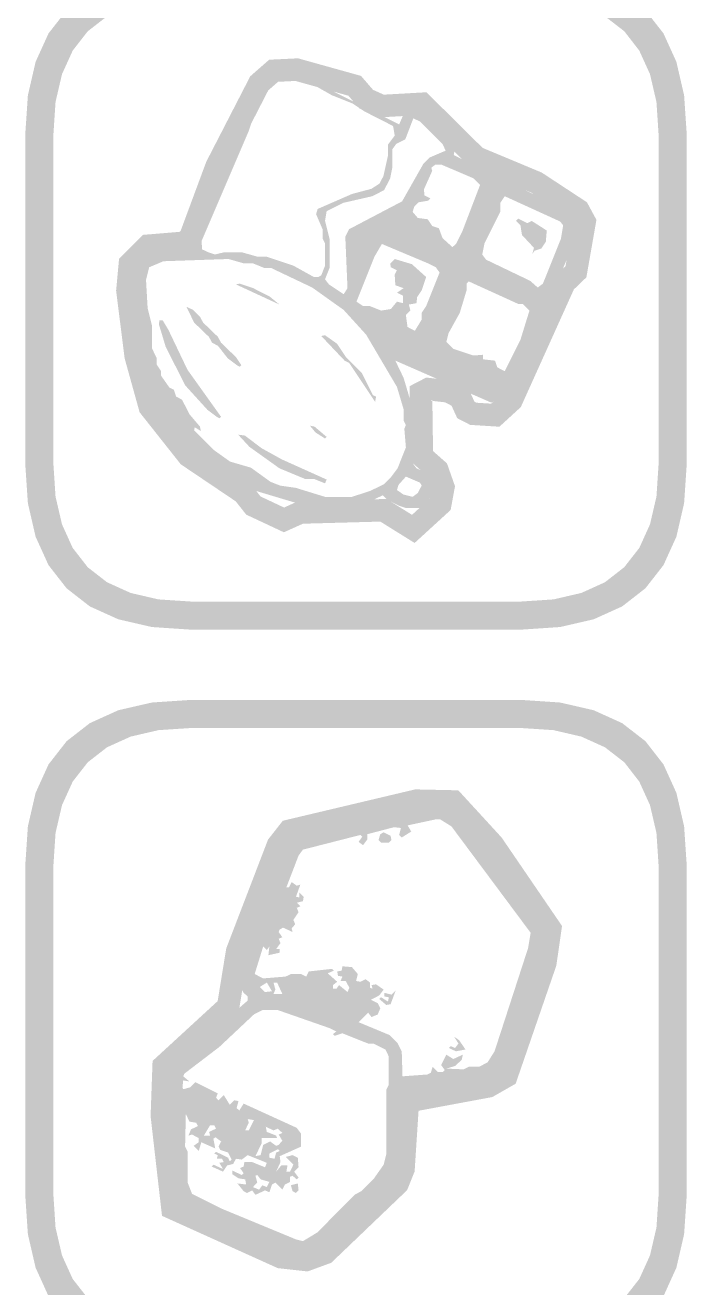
# Model space of a CAD drawing. Header units: millimetres. Extents: x 6 to 441, y 6 to 299.
# Drawn here: x 215.1 to 224.5, y 80.94 to 98.9 of the extents above; entities that cross this region are included whole.
import ezdxf

# ---------------------------------------------------------------- set-up
doc = ezdxf.new("R2010")
doc.units = ezdxf.units.MM
doc.layers.add('RASTER', color=7, linetype='Continuous')

msp = doc.modelspace()

# ---------------------------------------------------------------- hatches: boundary and pattern name
at = {"layer": 'RASTER'}
h = msp.add_hatch(color=7, dxfattribs=at)
h.paths.add_polyline_path([(222.15, 99.7), (222.701, 99.663), (223.178, 99.553), (223.582, 99.37), (223.913, 99.112), (224.17, 98.782), (224.353, 98.378), (224.463, 97.901), (224.5, 97.35), (224.5, 92.65), (224.463, 92.099), (224.353, 91.622), (224.17, 91.218), (223.913, 90.888), (223.582, 90.63), (223.178, 90.447), (222.701, 90.337), (222.15, 90.3), (217.45, 90.3), (216.899, 90.337), (216.422, 90.447), (216.018, 90.63), (215.687, 90.888), (215.43, 91.218), (215.247, 91.622), (215.137, 92.099), (215.1, 92.65), (215.1, 97.35), (215.137, 97.901), (215.247, 98.378), (215.43, 98.782), (215.688, 99.112), (216.018, 99.37), (216.422, 99.553), (216.899, 99.663), (217.45, 99.7)])
h.paths.add_polyline_path([(222.15, 99.3), (217.45, 99.3), (216.993, 99.27), (216.597, 99.178), (216.262, 99.026), (215.988, 98.813), (215.774, 98.538), (215.622, 98.203), (215.53, 97.807), (215.5, 97.35), (215.5, 92.65), (215.53, 92.193), (215.622, 91.797), (215.774, 91.462), (215.988, 91.187), (216.262, 90.974), (216.597, 90.822), (216.993, 90.73), (217.45, 90.7), (222.15, 90.7), (222.607, 90.73), (223.003, 90.822), (223.338, 90.974), (223.612, 91.188), (223.826, 91.462), (223.978, 91.797), (224.07, 92.193), (224.1, 92.65), (224.1, 97.35), (224.07, 97.807), (223.978, 98.203), (223.826, 98.538), (223.613, 98.813), (223.338, 99.026), (223.003, 99.178), (222.607, 99.27), (222.15, 99.3)], flags=0)
h = msp.add_hatch(color=7, dxfattribs=at)
h.paths.add_polyline_path([(223.217, 96.13), (223.074, 95.312), (222.896, 95.14), (222.142, 93.466), (221.838, 93.187), (221.423, 93.213), (221.239, 93.308), (221.158, 93.485), (221.067, 93.534), (220.859, 93.557), (220.885, 93.57), (220.895, 92.84), (221.093, 92.665), (221.207, 92.34), (221.145, 92.002), (220.633, 91.533), (220.146, 91.837), (219.046, 91.807), (218.775, 91.685), (218.24, 91.936), (218.091, 92.125), (217.31, 92.652), (216.725, 93.392), (216.512, 94.159), (216.391, 95.123), (216.433, 95.578), (216.77, 95.916), (217.289, 95.959), (217.307, 95.971), (217.672, 96.956), (218.297, 98.172), (218.566, 98.408), (218.976, 98.428), (219.871, 98.178), (220.042, 97.98), (220.195, 97.911), (220.801, 97.945), (221.599, 97.154), (222.439, 96.803), (223.082, 96.38)])
h.paths.add_polyline_path([(222.883, 96.076), (222.839, 96.157), (222.288, 96.519), (221.418, 96.883), (220.677, 97.618), (220.135, 97.588), (219.846, 97.717), (219.692, 97.896), (218.94, 98.106), (218.693, 98.094), (218.553, 97.972), (217.965, 96.826), (217.571, 95.762), (217.397, 95.647), (216.914, 95.606), (216.741, 95.433), (216.712, 95.129), (216.827, 94.222), (217.016, 93.54), (217.53, 92.889), (218.312, 92.362), (218.444, 92.194), (218.778, 92.037), (218.973, 92.125), (220.234, 92.159), (220.596, 91.933), (220.85, 92.166), (220.877, 92.314), (220.819, 92.48), (220.577, 92.694), (220.562, 93.764), (220.798, 93.886), (221.164, 93.845), (221.405, 93.716), (221.484, 93.541), (221.51, 93.528), (221.722, 93.515), (221.877, 93.658), (222.629, 95.328), (222.777, 95.47), (222.883, 96.076)], flags=0)
h = msp.add_hatch(color=7, dxfattribs=at)
h.paths.add_polyline_path([(222.957, 96.106), (222.967, 95.988), (222.839, 95.668), (222.105, 93.945), (221.923, 93.616), (221.722, 93.53), (220.359, 94.127), (220.477, 93.881), (220.637, 93.339), (220.669, 92.924), (220.605, 92.668), (220.659, 92.595), (220.838, 92.518), (220.892, 92.445), (220.892, 92.253), (220.806, 92.084), (220.701, 92.03), (220.509, 92.03), (220.414, 92.062), (220.244, 92.148), (220.181, 92.212), (219.871, 92.062), (219.711, 92.03), (219.36, 92.03), (219.296, 92.062), (218.977, 92.094), (218.339, 92.285), (218.042, 92.435), (217.595, 92.754), (217.244, 93.106), (217.053, 93.393), (216.871, 93.753), (216.775, 94.073), (216.743, 94.392), (216.711, 94.456), (216.711, 94.647), (216.647, 94.966), (216.647, 95.413), (216.733, 95.582), (216.935, 95.7), (217.445, 95.7), (217.487, 95.723), (217.86, 96.626), (218.285, 97.542), (218.307, 97.488), (218.275, 97.392), (217.605, 95.828), (217.614, 95.71), (217.701, 95.668), (217.796, 95.637), (217.924, 95.668), (218.179, 95.668), (218.403, 95.605), (218.53, 95.605), (218.913, 95.477), (219.201, 95.317), (219.264, 95.317), (219.306, 95.34), (219.36, 95.477), (219.36, 95.796), (219.328, 95.86), (219.328, 95.988), (219.233, 96.211), (219.255, 96.285), (219.743, 96.498), (220.021, 96.572), (220.136, 96.648), (220.19, 96.754), (220.254, 97.041), (220.254, 97.201), (220.35, 97.328), (220.327, 97.465), (219.925, 97.67), (219.753, 97.785), (219.456, 97.903), (219.233, 98.03), (219.073, 98.094), (218.977, 98.094), (218.85, 98.158), (218.754, 98.158), (218.648, 98.104), (218.553, 98.008), (218.317, 97.561), (218.339, 97.679), (218.521, 98.04), (218.617, 98.136), (218.722, 98.19), (218.913, 98.19), (219.201, 98.094), (220.414, 97.488), (220.5, 97.689), (220.669, 97.711), (220.851, 97.574), (220.883, 97.51), (221.093, 97.306), (221.202, 97.127), (221.189, 97.051), (222.817, 96.253), (222.913, 96.189)])
h.paths.add_polyline_path([(222.744, 96.052), (222.702, 96.106), (221.914, 96.466), (221.85, 96.371), (221.85, 96.243), (221.626, 95.796), (221.594, 95.637), (221.649, 95.563), (222.274, 95.263), (222.383, 95.167), (222.456, 95.222), (222.712, 95.86)], flags=0)
h.paths.add_polyline_path([(222.511, 95.978), (222.498, 95.819), (222.434, 95.723), (222.338, 95.691), (222.306, 95.646), (222.329, 95.732), (222.159, 95.914), (222.137, 96.052), (222.073, 96.115), (222.105, 96.147), (222.233, 96.083), (222.297, 96.115)], flags=0)
h.paths.add_polyline_path([(222.265, 94.839), (222.169, 94.934), (222.105, 94.934), (221.403, 95.254), (221.371, 95.222), (221.371, 95.126), (221.275, 94.807), (221.116, 94.519), (221.084, 94.392), (221.18, 94.296), (221.467, 94.2), (221.604, 94.21), (221.604, 94.146), (221.776, 94.127), (221.808, 94.031), (221.914, 93.977), (222.137, 94.424)], flags=0)
h.paths.add_polyline_path([(221.563, 96.626), (221.467, 96.722), (221.02, 96.913), (220.924, 96.913), (220.87, 96.872), (220.883, 96.827), (220.765, 96.562), (220.774, 96.476), (220.86, 96.435), (220.828, 96.403), (220.691, 96.38), (220.627, 96.316), (220.605, 96.243), (220.678, 96.157), (220.819, 96.138), (220.883, 96.042), (220.978, 96.01), (221.03, 95.87), (221.17, 95.742), (221.221, 95.787), (221.307, 95.956)], flags=0)
h.paths.add_polyline_path([(221.074, 97.114), (221.03, 97.21), (220.71, 97.529), (220.615, 97.574), (220.5, 97.274), (220.372, 97.21), (220.318, 97.137), (220.318, 96.881), (220.286, 96.722), (220.2, 96.553), (220.031, 96.466), (219.616, 96.371), (219.383, 96.253), (219.36, 96.115), (219.424, 95.86), (219.424, 95.445), (219.36, 95.285), (219.415, 95.212), (219.625, 95.072), (219.679, 95.158), (219.648, 95.892), (219.702, 95.997), (220.455, 96.393), (220.755, 96.923), (220.851, 97.019)], flags=0)
h.paths.add_polyline_path([(220.988, 95.381), (220.934, 95.455), (220.828, 95.509), (220.168, 95.787), (220.062, 95.605), (219.807, 94.966), (219.903, 94.902), (219.999, 94.902), (220.158, 94.839), (220.295, 94.861), (220.382, 94.966), (220.468, 94.944), (220.468, 95.052), (220.382, 95.094), (220.477, 95.158), (220.359, 95.199), (220.35, 95.349), (220.382, 95.413), (220.295, 95.455), (220.286, 95.509), (220.35, 95.573), (220.595, 95.499), (220.797, 95.317), (220.733, 95.126), (220.669, 95.03), (220.659, 94.944), (220.551, 94.925), (220.573, 94.839), (220.509, 94.775), (220.532, 94.606), (220.637, 94.551), (220.733, 94.711), (220.733, 94.807), (220.797, 94.902)], flags=0)
h.paths.add_polyline_path([(220.733, 92.349), (220.71, 92.391), (220.509, 92.477), (220.404, 92.359), (220.382, 92.285), (220.477, 92.221), (220.605, 92.189), (220.678, 92.244)], flags=0)
h.paths.add_polyline_path([(220.509, 93.211), (220.477, 93.275), (220.477, 93.434), (220.382, 93.753), (219.944, 94.497), (219.625, 94.848), (219.178, 95.167), (218.594, 95.445), (218.498, 95.445), (218.339, 95.509), (218.211, 95.509), (217.988, 95.573), (217.062, 95.541), (216.861, 95.455), (216.816, 95.276), (216.839, 94.871), (216.903, 94.615), (216.903, 94.296), (216.966, 94.168), (216.966, 94.073), (217.03, 93.977), (217.03, 93.913), (217.148, 93.744), (217.212, 93.712), (217.244, 93.616), (217.327, 93.572), (217.436, 93.361), (217.582, 93.189), (217.595, 93.125), (217.509, 93.179), (217.499, 93.137), (217.787, 92.85), (218.01, 92.691), (218.307, 92.604), (218.585, 92.403), (218.722, 92.349), (218.945, 92.317), (219.36, 92.189), (219.743, 92.189), (220.008, 92.276), (220.2, 92.371), (220.295, 92.467), (220.391, 92.595), (220.509, 92.892), (220.487, 93.157)], flags=0)
h.paths.add_polyline_path([(220.085, 93.616), (220.072, 93.54), (219.702, 94.095), (219.638, 94.127), (219.306, 94.478), (219.36, 94.488), (219.529, 94.369), (219.657, 94.178), (219.881, 93.955), (220.04, 93.635)], flags=0)
h.paths.add_polyline_path([(219.383, 93.042), (219.36, 93.019), (219.223, 93.106), (219.146, 93.201), (219.21, 93.189)], flags=0)
h.paths.add_polyline_path([(219.383, 92.435), (219.36, 92.381), (219.201, 92.445), (219.073, 92.445), (218.712, 92.595), (218.285, 92.901), (218.125, 93.074), (218.221, 93.061), (218.457, 92.882), (218.744, 92.723)], flags=0)
h.paths.add_polyline_path([(218.712, 94.925), (218.093, 95.212), (218.147, 95.222), (218.339, 95.158), (218.572, 95.04)], flags=0)
h.paths.add_polyline_path([(218.17, 94.063), (218.147, 94.041), (218.106, 94.063), (217.978, 94.159), (217.838, 94.338), (217.755, 94.382), (217.71, 94.465), (217.499, 94.669), (217.391, 94.893), (217.487, 94.848), (217.582, 94.752), (217.627, 94.669), (217.838, 94.465), (217.882, 94.382), (218.093, 94.178)], flags=0)
h.paths.add_polyline_path([(217.882, 93.329), (217.86, 93.307), (217.819, 93.329), (217.691, 93.425), (217.372, 93.776), (217.094, 94.328), (216.998, 94.647), (217.008, 94.701), (217.053, 94.701), (217.136, 94.561), (217.404, 93.999)], flags=0)
h = msp.add_hatch(color=7, dxfattribs=at)
h.paths.add_polyline_path([(222.15, 89.3), (222.701, 89.263), (223.178, 89.153), (223.582, 88.97), (223.913, 88.713), (224.17, 88.382), (224.353, 87.978), (224.463, 87.501), (224.5, 86.95), (224.5, 82.25), (224.463, 81.699), (224.353, 81.222), (224.17, 80.818), (223.913, 80.488), (223.582, 80.23), (223.178, 80.047), (222.701, 79.937), (222.15, 79.9), (217.45, 79.9), (216.899, 79.937), (216.422, 80.047), (216.018, 80.23), (215.688, 80.488), (215.43, 80.818), (215.247, 81.222), (215.137, 81.699), (215.1, 82.25), (215.1, 86.95), (215.137, 87.501), (215.247, 87.978), (215.43, 88.382), (215.688, 88.713), (216.018, 88.97), (216.422, 89.153), (216.899, 89.263), (217.45, 89.3)])
h.paths.add_polyline_path([(222.15, 88.9), (217.45, 88.9), (216.993, 88.87), (216.597, 88.778), (216.262, 88.626), (215.988, 88.413), (215.774, 88.138), (215.622, 87.803), (215.53, 87.407), (215.5, 86.95), (215.5, 82.25), (215.53, 81.793), (215.622, 81.397), (215.774, 81.062), (215.988, 80.788), (216.262, 80.574), (216.597, 80.422), (216.993, 80.33), (217.45, 80.3), (222.15, 80.3), (222.607, 80.33), (223.003, 80.422), (223.338, 80.574), (223.612, 80.788), (223.826, 81.062), (223.978, 81.397), (224.07, 81.793), (224.1, 82.25), (224.1, 86.95), (224.07, 87.407), (223.978, 87.803), (223.826, 88.138), (223.613, 88.413), (223.338, 88.626), (223.003, 88.778), (222.607, 88.87), (222.15, 88.9)], flags=0)
h = msp.add_hatch(color=7, dxfattribs=at)
h.paths.add_polyline_path([(222.728, 86.084), (222.647, 85.52), (222.069, 83.84), (221.737, 83.65), (220.689, 83.455), (220.633, 82.59), (220.526, 82.325), (219.448, 81.292), (219.113, 81.169), (218.688, 81.216), (217.043, 81.96), (216.881, 83.378), (216.909, 84.164), (217.834, 85.015), (217.956, 85.765), (218.55, 87.313), (218.76, 87.581), (220.641, 88.027), (221.254, 88.014), (221.869, 87.343)])
h.paths.add_polyline_path([(222.393, 86.006), (221.618, 87.144), (221.111, 87.697), (220.676, 87.706), (218.943, 87.295), (218.831, 87.153), (218.267, 85.681), (218.132, 84.854), (217.224, 84.019), (217.201, 83.391), (217.34, 82.177), (218.773, 81.529), (219.073, 81.495), (219.274, 81.57), (220.255, 82.509), (220.317, 82.662), (220.386, 83.724), (221.625, 83.955), (221.806, 84.058), (222.335, 85.595), (222.393, 86.006)], flags=0)
h = msp.add_hatch(color=7, dxfattribs=at)
h.paths.add_polyline_path([(222.491, 85.976), (222.502, 85.913), (222.355, 85.4), (221.952, 84.191), (221.853, 83.996), (221.586, 83.861), (220.439, 83.689), (220.413, 82.688), (220.351, 82.53), (220.094, 82.237), (219.925, 82.113), (219.398, 81.578), (219.251, 81.468), (219.13, 81.405), (218.91, 81.405), (217.25, 82.127), (217.188, 82.395), (217.151, 83.274), (217.114, 83.348), (217.114, 84.007), (217.36, 84.275), (217.455, 84.326), (217.616, 84.495), (217.712, 84.546), (218.261, 85.023), (218.261, 85.081), (218.203, 85.133), (218.104, 85.327), (218.141, 85.547), (218.727, 87.086), (218.826, 87.28), (218.899, 87.354), (219.167, 87.453), (220.266, 87.673), (220.633, 87.782), (221.036, 87.819), (221.23, 87.72), (221.34, 87.61), (222.33, 86.291)])
h.paths.add_polyline_path([(222.282, 85.987), (221.157, 87.5), (220.999, 87.599), (220.926, 87.599), (220.534, 87.515), (220.585, 87.427), (220.45, 87.343), (220.413, 87.379), (220.439, 87.478), (220.34, 87.489), (219.962, 87.39), (219.962, 87.317), (219.9, 87.233), (219.837, 87.28), (219.889, 87.354), (219.863, 87.379), (219.046, 87.17), (218.984, 87.086), (218.811, 86.635), (218.848, 86.635), (218.885, 86.709), (218.958, 86.657), (219.009, 86.672), (218.947, 86.5), (218.995, 86.489), (218.995, 86.562), (219.057, 86.5), (219.046, 86.437), (218.958, 86.415), (219.009, 86.364), (218.958, 86.342), (218.984, 86.28), (218.91, 86.17), (218.936, 86.108), (218.885, 86.049), (218.899, 85.998), (218.764, 86.06), (218.716, 86.034), (218.701, 85.998), (218.753, 85.924), (218.701, 85.902), (218.727, 85.84), (218.665, 85.756), (218.716, 85.756), (218.716, 85.704), (218.555, 85.668), (218.569, 85.792), (218.533, 85.741), (218.481, 85.792), (218.36, 85.4), (218.481, 85.338), (218.8, 85.364), (218.874, 85.4), (219.02, 85.4), (219.093, 85.364), (219.13, 85.437), (219.46, 85.474), (219.486, 85.448), (219.398, 85.411), (219.533, 85.29), (219.471, 85.243), (219.471, 85.191), (219.522, 85.191), (219.559, 85.243), (219.68, 85.144), (219.706, 85.206), (219.654, 85.301), (219.581, 85.301), (219.607, 85.364), (219.544, 85.375), (219.533, 85.437), (219.596, 85.448), (219.607, 85.51), (219.742, 85.499), (219.826, 85.4), (219.801, 85.301), (219.863, 85.29), (219.936, 85.327), (219.999, 85.279), (219.999, 85.206), (220.035, 85.191), (220.021, 85.243), (220.083, 85.254), (220.193, 85.18), (220.131, 85.096), (220.01, 85.034), (220.109, 84.986), (220.145, 84.913), (220.109, 84.825), (220.021, 84.788), (219.973, 84.85), (219.837, 84.715), (220.277, 84.532), (220.387, 84.422), (220.45, 84.301), (220.461, 83.945), (220.816, 83.971), (220.864, 83.996), (220.889, 84.081), (220.963, 84.007), (221.036, 84.007), (221.062, 84.033), (221.01, 84.106), (221.084, 84.253), (221.183, 84.191), (221.318, 84.253), (221.303, 84.18), (221.208, 84.092), (221.084, 84.055), (221.329, 84.044), (221.402, 84.081), (221.549, 84.081), (221.67, 84.143), (221.769, 84.301), (222.245, 85.767)], flags=0)
h.paths.add_polyline_path([(221.355, 84.326), (221.219, 84.301), (221.12, 84.348), (221.146, 84.374), (221.208, 84.348), (221.256, 84.411), (221.194, 84.51), (221.267, 84.458)], flags=0)
h.paths.add_polyline_path([(220.365, 85.169), (220.292, 84.971), (220.23, 84.96), (220.131, 85.045), (220.156, 85.07), (220.255, 85.008), (220.266, 85.07), (220.204, 85.081), (220.204, 85.133), (220.303, 85.107)], flags=0)
h.paths.add_polyline_path([(220.292, 87.368), (220.303, 87.306), (220.266, 87.269), (220.156, 87.269), (220.12, 87.306), (220.145, 87.39), (220.193, 87.416)], flags=0)
h.paths.add_polyline_path([(220.266, 84.227), (220.219, 84.326), (220.046, 84.411), (219.973, 84.411), (219.607, 84.557), (219.497, 84.521), (219.471, 84.546), (219.522, 84.583), (219.423, 84.631), (218.69, 84.887), (218.47, 84.887), (218.349, 84.825), (217.858, 84.363), (217.36, 83.982), (217.345, 83.945), (217.433, 83.872), (217.345, 83.887), (217.334, 83.788), (217.345, 83.762), (217.444, 83.788), (217.517, 83.861), (217.836, 83.703), (217.811, 83.641), (217.847, 83.604), (217.921, 83.678), (218.005, 83.542), (218.067, 83.604), (218.13, 83.593), (218.104, 83.494), (218.141, 83.458), (218.203, 83.557), (218.958, 83.212), (219.02, 83.128), (219.02, 82.945), (218.716, 82.809), (218.727, 82.725), (218.665, 82.589), (218.738, 82.677), (218.826, 82.677), (218.811, 82.589), (218.863, 82.589), (218.91, 82.688), (218.8, 82.798), (218.899, 82.824), (218.973, 82.787), (218.984, 82.651), (218.921, 82.589), (218.984, 82.505), (218.958, 82.479), (218.899, 82.53), (218.863, 82.516), (218.863, 82.443), (218.789, 82.406), (218.753, 82.333), (218.654, 82.432), (218.606, 82.406), (218.569, 82.296), (218.507, 82.322), (218.371, 82.259), (218.324, 82.322), (218.25, 82.285), (218.203, 82.311), (218.115, 82.421), (218.24, 82.406), (218.225, 82.479), (218.13, 82.494), (218.042, 82.552), (218.042, 82.604), (218.177, 82.541), (218.203, 82.567), (218.152, 82.64), (218.203, 82.662), (218.214, 82.725), (218.324, 82.725), (218.507, 82.651), (218.533, 82.714), (218.261, 82.824), (218.177, 82.761), (218.093, 82.772), (218.056, 82.699), (217.968, 82.677), (217.91, 82.589), (217.748, 82.662), (217.774, 82.688), (217.91, 82.626), (217.858, 82.714), (217.921, 82.725), (217.895, 82.772), (217.822, 82.772), (217.836, 82.824), (217.785, 82.846), (217.811, 82.871), (217.983, 82.787), (218.005, 82.736), (218.031, 82.761), (217.983, 82.86), (217.873, 82.897), (217.847, 82.945), (217.884, 83.018), (217.8, 83.08), (217.774, 83.055), (217.8, 82.919), (217.602, 83.007), (217.565, 82.882), (217.492, 82.956), (217.565, 83.007), (217.565, 83.066), (217.47, 83.117), (217.419, 83.102), (217.455, 83.19), (217.554, 83.238), (217.528, 83.285), (217.433, 83.3), (217.382, 83.41), (217.371, 82.945), (217.408, 82.871), (217.408, 82.432), (217.47, 82.274), (217.884, 82.065), (218.947, 81.625), (219.046, 81.6), (219.251, 81.724), (219.779, 82.259), (219.874, 82.311), (220.057, 82.494), (220.193, 82.688), (220.23, 82.835), (220.23, 83.751), (220.266, 83.824)], flags=0)
h.paths.add_polyline_path([(218.973, 82.421), (218.984, 82.322), (218.947, 82.285), (218.899, 82.311), (218.874, 82.395)], flags=0)
h.paths.add_polyline_path([(218.753, 85.118), (218.679, 85.279), (218.628, 85.279), (218.654, 85.18), (218.628, 85.118)], flags=0)
h.paths.add_polyline_path([(218.753, 83.139), (218.69, 83.201), (218.628, 83.176), (218.518, 83.227), (218.533, 83.154), (218.665, 83.102), (218.679, 83.066), (218.459, 83.066), (218.459, 82.992), (218.371, 82.809), (218.445, 82.824), (218.481, 82.97), (218.58, 83.018), (218.665, 82.956), (218.701, 82.97), (218.753, 83.029), (218.701, 83.117)], flags=0)
h.paths.add_polyline_path([(218.716, 82.882), (218.69, 82.908), (218.569, 82.846), (218.569, 82.787), (218.643, 82.772), (218.665, 82.86)], flags=0)
h.paths.add_polyline_path([(218.606, 85.155), (218.533, 85.279), (218.434, 85.217), (218.507, 85.144)], flags=0)
h.paths.add_polyline_path([(218.569, 82.443), (218.445, 82.479), (218.397, 82.541), (218.371, 82.53), (218.397, 82.432), (218.335, 82.369), (218.423, 82.333), (218.47, 82.395), (218.533, 82.369)], flags=0)
h.paths.add_polyline_path([(218.349, 83.322), (218.261, 83.337), (218.276, 83.285), (218.225, 83.176), (218.276, 83.176)], flags=0)
h.paths.add_polyline_path([(217.811, 83.201), (217.785, 83.249), (217.726, 83.249), (217.638, 83.102), (217.726, 83.102), (217.712, 83.154)], flags=0)

doc.saveas('drawing.dxf')
